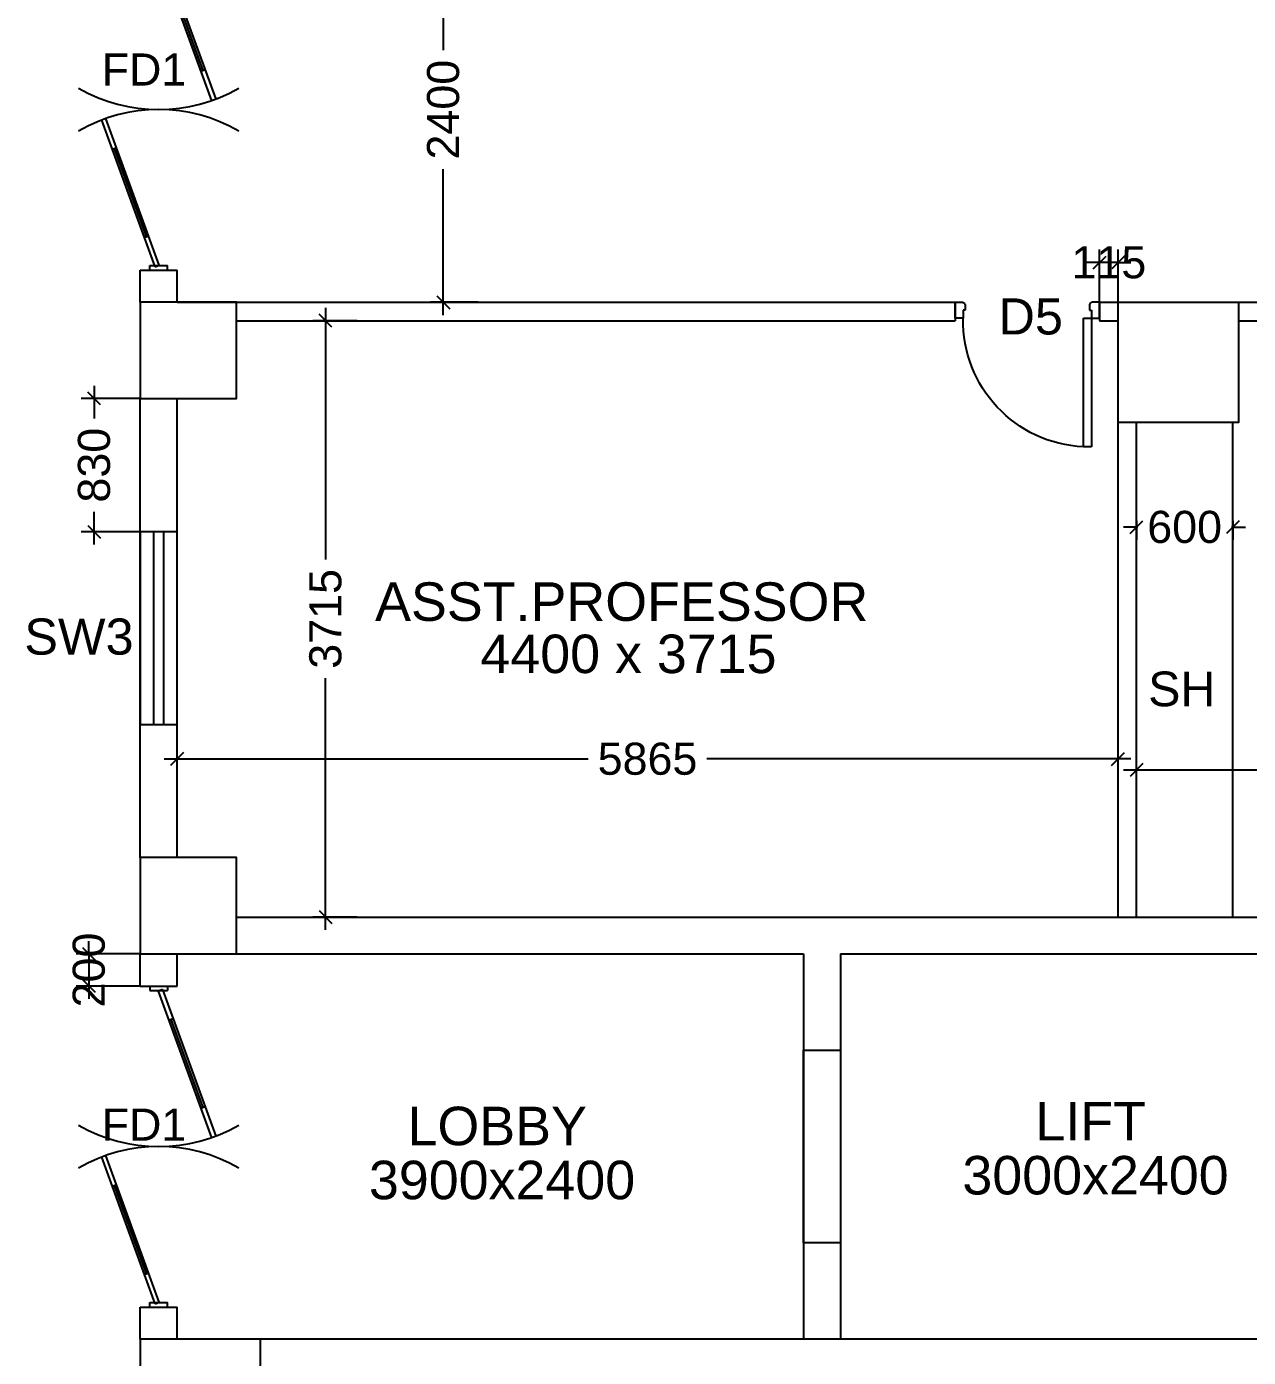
# Model space of a CAD drawing. Extents: x 7620542 to 7843793, y -6476226 to -6093835.
# Drawn here: x 7719671 to 7727285, y -6394993 to -6386702 of the extents above; entities that cross this region are included whole.
import ezdxf
from ezdxf.enums import TextEntityAlignment as Align

# ---------------------------------------------------------------- set-up
doc = ezdxf.new("R2010")
doc.units = 0
doc.header["$LTSCALE"] = 600
doc.header["$MEASUREMENT"] = 0
doc.header["$PDMODE"] = 35
doc.layers.get('0').update_dxf_attribs({"linetype": 'CONTINUOUS'})
doc.layers.get('Defpoints').update_dxf_attribs({"linetype": 'CONTINUOUS'})
for name, color, linetype in [('DOOR', 32, 'CONTINUOUS'), ('Fire Door', 10, 'CONTINUOUS'), ('joinery', 7, 'CONTINUOUS'), ('LA-column', 3, 'CONTINUOUS'), ('Room Dim', 1, 'CONTINUOUS'), ('Shleves', 7, 'CONTINUOUS'), ('TEXT', 6, 'CONTINUOUS'), ('Walls', 7, 'CONTINUOUS'), ('WIN', 151, 'CONTINUOUS'), ('Working Dim', 5, 'CONTINUOUS')]:
    doc.layers.add(name, color=color, linetype=linetype)
doc.styles.add('ari', font='arial.ttf')
doc.styles.add('ARIAL', font='arial.ttf')
doc.dimstyles.new('int. dim', dxfattribs={"dimtxt": 450, "dimasz": 80, "dimexe": 80, "dimexo": 0, "dimgap": 70, "dimtad": 0, "dimdec": 0, "dimzin": 12, "dimdsep": 46, "dimtxsty": 'ari', "dimblk": 'OBLIQUE', "dimcen": 2, "dimdle": 80, "dimclrd": 256, "dimclre": 256, "dimclrt": 6, "dimadec": 0, "dimazin": 0, "dimtfac": 1, "dimtdec": 0, "dimtix": 1, "dimtmove": 2, "dimatfit": 3, "dimfxl": 1, "dimtolj": 1, "dimtzin": 0, "dimlwd": -1, "dimlwe": -1, "dimarcsym": 0})

# ---------------------------------------------------------------- blocks, each defined once
blk = doc.blocks.new('A$C15456D16')
at = {"layer": 'Fire Door'}
for p, q in [((978.6, 22.6), (65.1, 355.1)), ((978.6, 22.6), (65.1, 355.1)), ((978.7, 22.6), (65.1, 355.1)), ((969.1, -3.6), (55.6, 329)), ((969.1, -3.6), (55.6, 329)), ((969.2, -3.6), (55.6, 329)), ((247.8, 288.6), (238.3, 262.5)), ((247.8, 288.6), (238.3, 262.5)), ((247.8, 288.6), (238.3, 262.5)), ((791.2, 76), (243, 275.5)), ((791.2, 76), (243, 275.5)), ((791.2, 76), (243, 275.5)), ((795.9, 89.1), (786.4, 63)), ((795.9, 89.1), (786.4, 63)), ((795.9, 89.1), (786.4, 63)), ((-1000, 55.6), (-972.2, 55.6)), ((-1000, -55.6), (-1000, 55.6)), ((-1000, 55.6), (-972.2, 55.6)), ((-1000, -55.6), (-1000, 55.6)), ((-1000, 55.6), (-972.2, 55.6)), ((-1000, -55.6), (-1000, 55.6)), ((-978.6, -22.6), (-969.1, 3.6)), ((-978.6, -22.6), (-969.1, 3.6)), ((-978.6, -22.6), (-969.1, 3.6)), ((-972.2, -55.6), (-972.2, 55.6)), ((-972.2, -55.6), (-972.2, 55.6)), ((-972.2, -55.6), (-972.2, 55.6)), ((-969.1, 3.6), (-55.6, -329)), ((-969.1, 3.6), (-55.6, -329)), ((-969.1, 3.6), (-55.5, -329)), ((978.6, 22.6), (969.1, -3.6)), ((978.6, 22.6), (969.1, -3.6)), ((978.7, 22.6), (969.2, -3.6)), ((1000, 55.6), (972.2, 55.6)), ((972.2, -55.6), (972.2, 55.6)), ((1000, 55.6), (972.2, 55.6)), ((972.2, -55.6), (972.2, 55.6)), ((1000, 55.6), (972.2, 55.6)), ((972.2, -55.6), (972.2, 55.6)), ((1000, -55.6), (1000, 55.6)), ((1000, -55.6), (1000, 55.6)), ((1000, -55.6), (1000, 55.6)), ((-1000, -55.6), (-972.2, -55.6)), ((-1000, -55.6), (-972.2, -55.6)), ((-1000, -55.6), (-972.2, -55.6)), ((-978.6, -22.6), (-65.1, -355.1)), ((-978.6, -22.6), (-65.1, -355.1)), ((-978.6, -22.6), (-65, -355.1)), ((-795.9, -89.1), (-786.4, -63)), ((-795.9, -89.1), (-786.4, -63)), ((-795.9, -89.1), (-786.4, -63)), ((-791.2, -76), (-243, -275.5)), ((-791.2, -76), (-243, -275.5)), ((-791.2, -76), (-243, -275.5)), ((1000, -55.6), (972.2, -55.6)), ((1000, -55.6), (972.2, -55.6)), ((1000, -55.6), (972.2, -55.6)), ((-238.3, -262.5), (-247.8, -288.6)), ((-238.3, -262.5), (-247.8, -288.6)), ((-238.3, -262.5), (-247.8, -288.6))]:
    blk.add_line(p, q, dxfattribs=at)
at = {"layer": 'Fire Door', "extrusion": (0, 0, -1)}
for centre, major_axis, start_param, end_param in [((-1000, 0), (-1000, 0.1), 2.617886, 3.665084), ((-1000, 0), (-1000, 0.1), 2.617886, 3.665084), ((-1000, 0), (-1000, 0.1), 2.617886, 3.665084), ((1000, 0), (1000, 0.1), 2.618102, 3.665299), ((1000, 0), (1000, 0.1), 2.618102, 3.665299), ((1000, 0), (1000, 0.1), 2.618102, 3.665299)]:
    blk.add_ellipse(centre, major_axis=major_axis, ratio=1, start_param=start_param, end_param=end_param, dxfattribs=at)
blk = doc.blocks.new('1000')
at = {"layer": 'DOOR'}
for p, q in [((0, -100), (0, 0)), ((0, 0), (49.7, 0)), ((49.7, 0), (49.7, -2.2)), ((63.2, -49.5), (49.7, -49.5)), ((49.7, -49.5), (49.7, -100)), ((63.2, -13.5), (61, -13.5)), ((63.2, -13.5), (63.2, -49.5)), ((836.8, -13.5), (836.8, -49.5)), ((836.8, -13.5), (839, -13.5)), ((836.8, -49.5), (850.3, -49.5)), ((850.3, 0), (850.3, -2.2)), ((900, 0), (850.3, 0)), ((850.3, -49.5), (850.3, -100)), ((900, -100), (900, 0)), ((49.7, -100), (0, -100)), ((49.7, -100), (49.7, -900.6)), ((100.2, -100), (49.7, -100)), ((100.2, -900.6), (100.2, -100)), ((850.3, -100), (900, -100)), ((49.7, -900.6), (100.2, -900.6))]:
    blk.add_line(p, q, dxfattribs=at)
for centre, major_axis, start_param, end_param in [((49.7, -13.5), (-7.95, 7.95), 3.926991, 5.497787), ((850.3, -13.5), (7.95, 7.95), 0.785398, 2.356194)]:
    blk.add_ellipse(centre, major_axis=major_axis, ratio=1, start_param=start_param, end_param=end_param, dxfattribs=at)
at = {"layer": 'DOOR', "color": 145}
blk.add_ellipse((64.3, -115.3), major_axis=(-519.7, 589.8), ratio=1, start_param=2.464943, end_param=4.009476, dxfattribs=at)
blk = doc.blocks.new('_Oblique')
at = {"color": 0, "linetype": 'ByBlock', "lineweight": -2}
blk.add_line((-0.5, -0.5), (0.5, 0.5), dxfattribs=at)
blk = doc.blocks.new('*D296')
at = {"layer": 'Defpoints', "color": 0, "transparency": 16777216}
for p in [(7731141, -6391333.5), (7726587.5, -6391431.6, 20.1), (7731141, -6391494.6, 20.1)]:
    blk.add_point(p, dxfattribs=at)
at = {"layer": 'Working Dim', "transparency": 16777216}
for p, q in [((7726587.5, -6391431.6), (7726587.5, -6391253.5)), ((7731141, -6391494.6), (7731141, -6391253.5)), ((7726507.5, -6391333.5), (7728490.9, -6391333.5)), ((7731221, -6391333.5), (7729237.7, -6391333.5))]:
    blk.add_line(p, q, dxfattribs=at)
at = {"layer": 'Working Dim', "transparency": 16777216, "xscale": 80, "yscale": 80, "zscale": 80, "rotation": 180}
blk.add_blockref('_Oblique', (7726587.5, -6391333.5), dxfattribs=at)
at = {"layer": 'Working Dim', "transparency": 16777216, "xscale": 80, "yscale": 80, "zscale": 80}
blk.add_blockref('_Oblique', (7731141, -6391333.5), dxfattribs=at)
at = {"layer": 'Working Dim', "color": 6, "transparency": 16777216, "insert": (7728864.3, -6391333.5), "char_height": 200, "attachment_point": 5, "style": 'ari'}
blk.add_mtext('\\A1;4555', dxfattribs=at)
blk = doc.blocks.new('*D298')
at = {"layer": 'Defpoints', "color": 0, "transparency": 16777216}
for p in [(7726472.5, -6391264.6), (7720608, -6391475.1, 22.4), (7726472.5, -6391475.1, 20.1)]:
    blk.add_point(p, dxfattribs=at)
at = {"layer": 'Working Dim', "transparency": 16777216}
for p, q in [((7720608, -6391475.1), (7720608, -6391184.6)), ((7726472.5, -6391475.1), (7726472.5, -6391184.6)), ((7720528, -6391264.6), (7723170.9, -6391264.6)), ((7726552.5, -6391264.6), (7723909.6, -6391264.6))]:
    blk.add_line(p, q, dxfattribs=at)
at = {"layer": 'Working Dim', "transparency": 16777216, "xscale": 80, "yscale": 80, "zscale": 80, "rotation": 180}
blk.add_blockref('_Oblique', (7720608, -6391264.6), dxfattribs=at)
at = {"layer": 'Working Dim', "transparency": 16777216, "xscale": 80, "yscale": 80, "zscale": 80}
blk.add_blockref('_Oblique', (7726472.5, -6391264.6), dxfattribs=at)
at = {"layer": 'Working Dim', "color": 6, "transparency": 16777216, "insert": (7723540.2, -6391264.6), "char_height": 200, "attachment_point": 5, "style": 'ari'}
blk.add_mtext('\\A1;5865', dxfattribs=at)
blk = doc.blocks.new('*D299')
at = {"layer": 'Defpoints', "color": 0, "transparency": 16777216}
for p in [(7721533.7, -6388534.7), (7721730.4, -6388534.7, 17.2), (7721730.4, -6392249.7, 34.9)]:
    blk.add_point(p, dxfattribs=at)
at = {"layer": 'Working Dim', "transparency": 16777216}
for p, q in [((7721533.7, -6388454.7), (7721533.7, -6390022.9)), ((7721730.4, -6388534.7), (7721453.7, -6388534.7)), ((7721533.7, -6392329.7), (7721533.7, -6390761.5)), ((7721730.4, -6392249.7), (7721453.7, -6392249.7))]:
    blk.add_line(p, q, dxfattribs=at)
at = {"layer": 'Working Dim', "transparency": 16777216, "xscale": 80, "yscale": 80, "zscale": 80}
for p, rotation in [((7721533.7, -6388534.7), 90), ((7721533.7, -6392249.7), 270)]:
    blk.add_blockref('_Oblique', p, dxfattribs=dict(at, rotation=rotation))
at = {"layer": 'Working Dim', "color": 6, "transparency": 16777216, "insert": (7721533.7, -6390392.2), "char_height": 200, "attachment_point": 5, "rotation": 90, "style": 'ari'}
blk.add_mtext('\\A1;3715', dxfattribs=at)
blk = doc.blocks.new('*D409')
at = {"layer": 'Defpoints', "color": 0, "transparency": 16777216}
for p in [(7722485.7, -6386019.7, 13.7), (7722267.4, -6388419.7), (7722485.7, -6388419.7, 17.2)]:
    blk.add_point(p, dxfattribs=at)
at = {"layer": 'Working Dim', "transparency": 16777216}
for p, q in [((7722485.7, -6386019.7), (7722187.4, -6386019.7)), ((7722267.4, -6385939.7), (7722267.4, -6386849.7)), ((7722267.4, -6388499.7), (7722267.4, -6387589.7)), ((7722485.7, -6388419.7), (7722187.4, -6388419.7))]:
    blk.add_line(p, q, dxfattribs=at)
at = {"layer": 'Working Dim', "transparency": 16777216, "xscale": 80, "yscale": 80, "zscale": 80}
for p, rotation in [((7722267.4, -6386019.7), 90), ((7722267.4, -6388419.7), 270)]:
    blk.add_blockref('_Oblique', p, dxfattribs=dict(at, rotation=rotation))
at = {"layer": 'Working Dim', "color": 6, "transparency": 16777216, "insert": (7722267.4, -6387219.7), "char_height": 200, "attachment_point": 5, "rotation": 90, "style": 'ari'}
blk.add_mtext('\\A1;2400', dxfattribs=at)
blk = doc.blocks.new('*D1610')
at = {"layer": 'Defpoints', "color": 0, "transparency": 16777216}
for p in [(7720379, -6392479.7, 3.4), (7720059, -6392679.7), (7720379, -6392679.7)]:
    blk.add_point(p, dxfattribs=at)
at = {"layer": 'Working Dim', "transparency": 16777216}
for p, q in [((7720059, -6392479.7), (7720059, -6392399.7)), ((7720379, -6392479.7), (7719979, -6392479.7)), ((7720059, -6392479.7), (7720059, -6392679.7)), ((7720379, -6392679.7), (7719979, -6392679.7)), ((7720059, -6392679.7), (7720059, -6392759.7))]:
    blk.add_line(p, q, dxfattribs=at)
at = {"layer": 'Working Dim', "transparency": 16777216, "xscale": 80, "yscale": 80, "zscale": 80}
for p, rotation in [((7720059, -6392479.7), 270), ((7720059, -6392679.7), 90)]:
    blk.add_blockref('_Oblique', p, dxfattribs=dict(at, rotation=rotation))
at = {"layer": 'Working Dim', "color": 6, "transparency": 16777216, "insert": (7720059, -6392579.7), "char_height": 200, "attachment_point": 5, "rotation": 90, "style": 'ari'}
blk.add_mtext('\\A1;200', dxfattribs=at)
blk = doc.blocks.new('*D1611')
at = {"layer": 'Defpoints', "color": 0, "transparency": 16777216}
for p in [(7726357.5, -6388172), (7726357.5, -6388419.6), (7726473, -6388419.7, 3.4)]:
    blk.add_point(p, dxfattribs=at)
at = {"layer": 'Working Dim', "transparency": 16777216}
for p, q in [((7726357.5, -6388419.6), (7726357.5, -6388092)), ((7726473, -6388419.7), (7726473, -6388092)), ((7726357.5, -6388172), (7726277.5, -6388172)), ((7726473, -6388172), (7726357.5, -6388172)), ((7726473, -6388172), (7726553, -6388172))]:
    blk.add_line(p, q, dxfattribs=at)
at = {"layer": 'Working Dim', "transparency": 16777216, "xscale": 80, "yscale": 80, "zscale": 80}
blk.add_blockref('_Oblique', (7726357.5, -6388172), dxfattribs=at)
at = {"layer": 'Working Dim', "transparency": 16777216, "xscale": 80, "yscale": 80, "zscale": 80, "rotation": 180}
blk.add_blockref('_Oblique', (7726473, -6388172), dxfattribs=at)
at = {"layer": 'Working Dim', "color": 6, "transparency": 16777216, "insert": (7726415.2, -6388172), "char_height": 200, "attachment_point": 5, "style": 'ari'}
blk.add_mtext('\\A1;115', dxfattribs=at)
blk = doc.blocks.new('*D1612')
at = {"layer": 'Defpoints', "color": 0, "transparency": 16777216}
for p in [(7720379, -6389019.6, 0.7), (7720091.6, -6389849.6), (7720379, -6389849.6)]:
    blk.add_point(p, dxfattribs=at)
at = {"layer": 'Working Dim', "transparency": 16777216}
for p, q in [((7720091.6, -6388939.6), (7720091.6, -6389143.9)), ((7720379, -6389019.6), (7720011.6, -6389019.6)), ((7720091.6, -6389929.6), (7720091.6, -6389725.3)), ((7720379, -6389849.6), (7720011.6, -6389849.6))]:
    blk.add_line(p, q, dxfattribs=at)
at = {"layer": 'Working Dim', "transparency": 16777216, "xscale": 80, "yscale": 80, "zscale": 80}
for p, rotation in [((7720091.6, -6389019.6), 90), ((7720091.6, -6389849.6), 270)]:
    blk.add_blockref('_Oblique', p, dxfattribs=dict(at, rotation=rotation))
at = {"layer": 'Working Dim', "color": 6, "transparency": 16777216, "insert": (7720091.6, -6389434.6), "char_height": 200, "attachment_point": 5, "rotation": 90, "style": 'ari'}
blk.add_mtext('\\A1;830', dxfattribs=at)
blk = doc.blocks.new('*D2524')
at = {"layer": 'Defpoints', "color": 0, "transparency": 16777216}
for p in [(7726587.5, -6389781.2, -14.8), (7727187.5, -6389781.2, -14.8), (7727187.5, -6389820.5)]:
    blk.add_point(p, dxfattribs=at)
at = {"layer": 'Working Dim', "transparency": 16777216}
for p, q in [((7726587.5, -6389820.5), (7726507.5, -6389820.5)), ((7726587.5, -6389781.2), (7726587.5, -6389900.5)), ((7726587.5, -6389820.5), (7726596.4, -6389820.5)), ((7727187.5, -6389820.5), (7727178.7, -6389820.5)), ((7727187.5, -6389781.2), (7727187.5, -6389900.5)), ((7727187.5, -6389820.5), (7727267.5, -6389820.5))]:
    blk.add_line(p, q, dxfattribs=at)
at = {"layer": 'Working Dim', "transparency": 16777216, "xscale": 80, "yscale": 80, "zscale": 80}
blk.add_blockref('_Oblique', (7726587.5, -6389820.5), dxfattribs=at)
at = {"layer": 'Working Dim', "transparency": 16777216, "xscale": 80, "yscale": 80, "zscale": 80, "rotation": 180}
blk.add_blockref('_Oblique', (7727187.5, -6389820.5), dxfattribs=at)
at = {"layer": 'Working Dim', "color": 6, "transparency": 16777216, "insert": (7726887.5, -6389820.5), "char_height": 200, "attachment_point": 5, "style": 'ari'}
blk.add_mtext('\\A1;600', dxfattribs=at)

msp = doc.modelspace()

# ---------------------------------------------------------------- linework, layer by layer
at = {"layer": 'DOOR', "linetype": 'Continuous', "elevation": -14.83}
msp.add_lwpolyline([(7724742.968, -6393079.687), (7724742.968, -6394279.687), (7724512.968, -6394279.687), (7724512.968, -6393079.687)], close=True, dxfattribs=at)
at = {"layer": 'LA-column', "color": 2}
for points, elevation in [([(7720378.968, -6389019.626), (7720978.968, -6389019.626), (7720978.968, -6388419.626), (7720378.968, -6388419.626)], -14.151), ([(7726472.968, -6389169.734), (7726472.968, -6388419.734), (7727222.968, -6388419.734), (7727222.968, -6389169.734)], -11.41), ([(7720378.968, -6392479.73), (7720978.968, -6392479.73), (7720978.968, -6391879.73), (7720378.968, -6391879.73)], -11.41), ([(7721128.968, -6395629.731), (7721128.968, -6394879.731), (7720378.968, -6394879.731), (7720378.968, -6395629.731)], -11.41)]:
    msp.add_lwpolyline(points, close=True, dxfattribs=dict(at, elevation=elevation))
at = {"layer": 'Walls'}
for p, q in [((7720378.968, -6388219.452, -14.83), (7720608.968, -6388219.452, -14.83)), ((7720608.968, -6388419.433, -14.83), (7720608.968, -6388219.452, -14.83)), ((7720378.969, -6391879.918, -14.83), (7720378.969, -6389019.666, -14.83)), ((7720608.969, -6391879.918, -14.83), (7720608.969, -6389019.666, -14.83)), ((7720378.968, -6392679.688, -14.83), (7720378.968, -6392479.688, -14.83)), ((7720608.968, -6392679.688, -14.83), (7720608.968, -6392479.688, -14.83)), ((7720978.968, -6392479.766, -14.83), (7724512.968, -6392479.766, -14.83)), ((7724512.968, -6392479.687, -14.83), (7724512.968, -6394879.687, -14.83)), ((7724742.968, -6392479.687, -14.83), (7724742.968, -6394879.687, -14.83)), ((7724742.968, -6392479.688, -14.83), (7727742.968, -6392479.688, -14.83)), ((7720378.968, -6392679.688, -14.83), (7720608.968, -6392679.688, -14.83)), ((7720378.968, -6394679.707, -14.83), (7720608.968, -6394679.707, -14.83)), ((7720608.968, -6394879.688, -14.83), (7720608.968, -6394679.707, -14.83)), ((7727742.968, -6394879.687, -14.83), (7721128.968, -6394879.687, -14.83))]:
    msp.add_line(p, q, dxfattribs=at)
at = {"layer": 'Walls', "linetype": 'Continuous'}
for p, q in [((7720608.969, -6388419.745, -14.83), (7725457.517, -6388419.745, -14.83)), ((7725457.517, -6388419.745, -14.83), (7725457.517, -6388534.745, -14.83)), ((7726357.522, -6388419.612, -14.83), (7726357.522, -6388534.745, -14.83)), ((7726357.522, -6388419.745, -14.83), (7726472.522, -6388419.745, -14.83)), ((7727222.522, -6388419.745, -14.83), (7730126.019, -6388419.745, -14.83)), ((7720978.968, -6388534.745, -14.83), (7725457.517, -6388534.745, -14.83)), ((7726357.522, -6388534.745, -14.83), (7726473.058, -6388534.745, -14.83)), ((7727222.522, -6388534.745, -14.83), (7730126.019, -6388534.745, -14.83)), ((7726472.522, -6392249.68, -14.83), (7726472.522, -6389169.684, -14.83)), ((7726587.522, -6392249.68, -14.83), (7726587.522, -6389169.684, -14.83)), ((7727187.522, -6392249.68, -14.83), (7727187.522, -6389169.684, -14.83)), ((7720978.968, -6392249.707, -14.83), (7727742.968, -6392249.707, -14.83))]:
    msp.add_line(p, q, dxfattribs=at)
at = {"layer": 'Walls', "elevation": -14.83, "flags": 128}
for points in [[(7720378.968, -6388419.48), (7720378.968, -6388219.452)], [(7720608.968, -6388419.432), (7720608.968, -6388219.452)], [(7720378.968, -6392679.688), (7720378.968, -6392479.688)], [(7720608.968, -6392679.688), (7720608.968, -6392479.688)], [(7720378.968, -6394879.735), (7720378.968, -6394679.707)], [(7720608.968, -6394879.687), (7720608.968, -6394679.707)]]:
    msp.add_lwpolyline(points, dxfattribs=at)
at = {"layer": 'WIN', "linetype": 'Continuous', "elevation": -14.83}
for points in [[(7720378.968, -6389849.578), (7720378.968, -6391049.578), (7720608.969, -6391049.578), (7720608.969, -6389849.578)], [(7720461.752, -6389849.578), (7720461.752, -6391049.578), (7720526.185, -6391049.578), (7720526.185, -6389849.578)]]:
    msp.add_lwpolyline(points, close=True, dxfattribs=at)

# ---------------------------------------------------------------- block references
at = {"layer": 'DOOR', "linetype": 'Continuous', "xscale": -1, "rotation": 359.9999869265911}
msp.add_blockref('1000', (7726357.517, -6388419.745, -14.83), dxfattribs=at)
at = {"layer": 'Fire Door', "color": 3, "lineweight": 0, "xscale": -1, "rotation": 270}
for p in [(7720493.968, -6387219.452, -14.83), (7720493.968, -6393679.707, -14.83)]:
    msp.add_blockref('A$C15456D16', p, dxfattribs=at)

# ---------------------------------------------------------------- texts
at = {"layer": 'Fire Door', "style": 'ARIAL'}
for p in [(7720402.164, -6387069.768, -14.83), (7720402.164, -6393642.768, -14.83)]:
    msp.add_text('FD1', height=200, dxfattribs=at).set_placement(p, align=Align.CENTER)
at = {"layer": 'joinery', "style": 'ari'}
for s, p in [('D5', (7725928.47, -6388620.405, -14.83)), ('SW3', (7719996.9, -6390614.835, -14.83))]:
    msp.add_text(s, height=225, dxfattribs=at).set_placement(p, align=Align.CENTER)
at = {"layer": 'Room Dim', "style": 'ARIAL'}
for s, p in [('4400 x 3715', (7723421.596, -6390730.055, -14.83)), ('3900x2400', (7722633.552, -6394007.725, -8.547)), ('3000x2400', (7726332.111, -6393977.948, -14.83))]:
    msp.add_text(s, height=240, dxfattribs=at).set_placement(p, align=Align.CENTER)
at = {"layer": 'Shleves', "color": 10, "style": 'ARIAL'}
msp.add_text('SH', height=216, dxfattribs=at).set_placement((7726660.346, -6390936.327))
at = {"layer": 'TEXT', "color": 7, "style": 'ARIAL'}
for s, p in [('ASST.PROFESSOR', (7723379.124, -6390404.55, -14.83)), ('LOBBY', (7722603.499, -6393671.206, -8.547)), ('LIFT', (7726302.058, -6393641.43, -14.83))]:
    msp.add_text(s, height=240, dxfattribs=at).set_placement(p, align=Align.CENTER)

# ---------------------------------------------------------------- dimensions: what is measured, and where the dimension line sits
at = {"layer": 'Working Dim'}
for base, p1, p2, override, picture, middle in [((7722267.441, -6388419.745, -14.83), (7722485.695, -6386019.685, -1.099), (7722485.695, -6388419.745, 2.39), {"dimtxt": 200}, '*D409', (7722267.441, -6387219.715, -14.83)), ((7721533.706, -6388534.745, -14.83), (7721730.4, -6392249.707, 20.069), (7721730.4, -6388534.745, 2.39), {"dimtxt": 200}, '*D299', (7721533.706, -6390392.226, -14.83)), ((7720091.596, -6389849.578, -14.83), (7720378.968, -6389019.626, -14.151), (7720378.969, -6389849.578, -14.83), {"dimtxt": 200, "dimarcsym": 1}, '*D1612', (7720091.596, -6389434.602, -14.83)), ((7720058.964, -6392679.688, -14.83), (7720378.968, -6392479.73, -11.41), (7720378.968, -6392679.688, -14.83), {"dimtxt": 200, "dimarcsym": 1}, '*D1610', (7720058.964, -6392579.709, -14.83))]:
    dim = msp.add_linear_dim(base=base, p1=p1, p2=p2, angle=90, dimstyle='int. dim', override=override, dxfattribs=at)
    dim.commit()
    dim.dimension.update_dxf_attribs({"geometry": picture, "text_midpoint": middle})
for base, p1, p2, override, picture, middle in [((7726357.522, -6388171.996, -14.83), (7726472.968, -6388419.734, -11.41), (7726357.522, -6388419.612, -14.83), {"dimtxt": 200, "dimarcsym": 1}, '*D1611', (7726415.245, -6388171.996, -14.83)), ((7726472.522, -6391264.563, -14.83), (7720607.969, -6391475.095, 7.541), (7726472.522, -6391475.095, 5.238), {"dimtxt": 200}, '*D298', (7723540.246, -6391264.563, -14.83))]:
    dim = msp.add_linear_dim(base=base, p1=p1, p2=p2, dimstyle='int. dim', override=override, dxfattribs=at)
    dim.commit()
    dim.dimension.update_dxf_attribs({"geometry": picture, "text_midpoint": middle})
at = {"layer": 'Working Dim', "color": 7}
dim = msp.add_linear_dim(base=(7727187.522, -6389820.451), p1=(7726587.522, -6389781.174, -14.83), p2=(7727187.522, -6389781.174, -14.83), dimstyle='int. dim', override={"dimtxt": 200, "dimarcsym": 1}, dxfattribs=at)
dim.commit()
dim.dimension.update_dxf_attribs({"geometry": '*D2524', "text_midpoint": (7726887.522, -6389820.451)})
at = {"layer": 'Working Dim'}
dim = msp.add_linear_dim(base=(7731141.025, -6391333.537, -14.83), p1=(7726587.522, -6391431.569, 5.238), p2=(7731141.025, -6391494.566, 5.238), text='4555', dimstyle='int. dim', override={"dimtxt": 200}, dxfattribs=at)
dim.commit()
dim.dimension.update_dxf_attribs({"geometry": '*D296', "text_midpoint": (7728864.273, -6391333.537, -14.83)})

doc.saveas('drawing.dxf')
